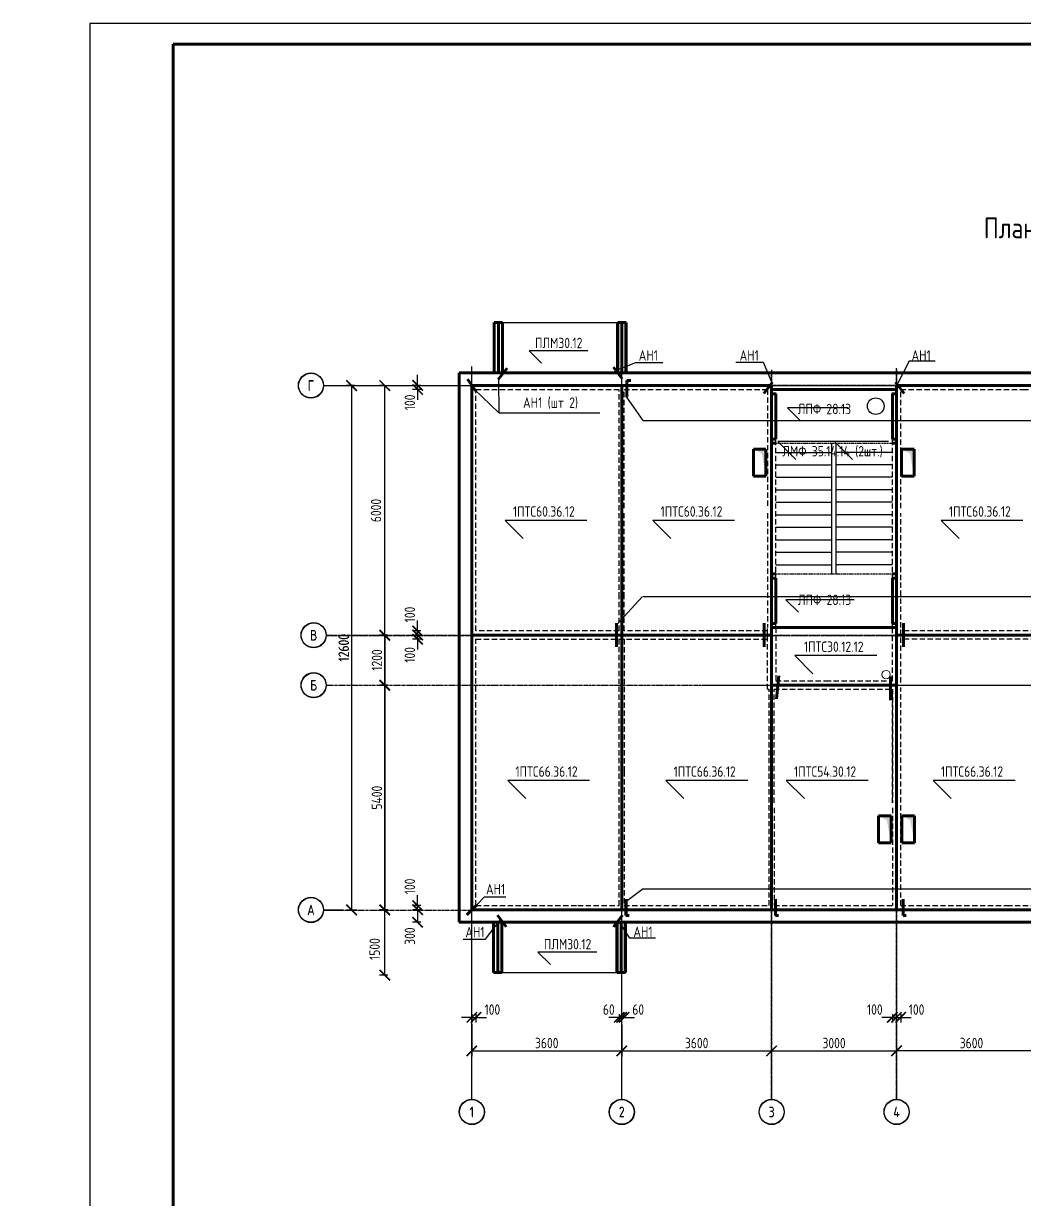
# Model space of a CAD drawing. Header units: millimetres. Extents: x 83035 to 329678, y -103769 to 22061.
# Drawn here: x 160365 to 184403, y -75514 to -47258 of the extents above; entities that cross this region are included whole.
import ezdxf

# ---------------------------------------------------------------- set-up
doc = ezdxf.new("R2010")
doc.units = ezdxf.units.MM
doc.header["$LTSCALE"] = 10
doc.linetypes.add('CENTER', pattern=[50.8, 31.75, -6.35, 6.35, -6.35])
doc.linetypes.add('DASHED', pattern=[19.05, 12.7, -6.35])
for name, color, linetype, lineweight in [('Анкер', 250, 'Continuous', 60), ('Осевой', 4, 'CENTER', 30), ('Основной', 5, 'Continuous', 60), ('Плиты перекрытия', 2, 'Continuous', 60), ('Размерный', 3, 'Continuous', 30), ('Разрез', 5, 'Continuous', 40), ('Символьный', 3, 'Continuous', 30), ('Текст', 244, 'Continuous', 30)]:
    doc.layers.add(name, color=color, linetype=linetype, lineweight=lineweight)
doc.styles.add('1.10', font='', dxfattribs={"height": 25})
doc.styles.add('2.5', font='', dxfattribs={"height": 250})
doc.styles.get('1.10').set_extended_font_data('GOST type A')
doc.styles.get('2.5').set_extended_font_data('GOST type A')
doc.dimstyles.new('Размеры', dxfattribs={"dimtxt": 250, "dimasz": 250, "dimexe": 125, "dimexo": 62.5, "dimgap": 62.5, "dimtad": 1, "dimtxsty": '2.5', "dimblk": 'ARCHTICK', "dimcen": 250, "dimadec": 0, "dimazin": 0, "dimtfac": 1, "dimtmove": 1, "dimatfit": 3, "dimfxl": 1.25, "dimarcsym": 0})

# ---------------------------------------------------------------- blocks, each defined once
blk = doc.blocks.new('_ArchTick')
at = {"color": 0, "linetype": 'ByBlock', "const_width": 0.15}
blk.add_lwpolyline([(-0.5, -0.5), (0.5, 0.5)], dxfattribs=at)
blk = doc.blocks.new('*D244')
at = {"layer": 'Размерный', "color": 0, "lineweight": -2}
for p, q in [((171130, -71305), (171130, -72068)), ((174730, -71315), (174730, -72068)), ((171130, -71943), (174730, -71943))]:
    blk.add_line(p, q, dxfattribs=at)
at = {"layer": 'Размерный', "color": 0, "lineweight": -2, "xscale": 250, "yscale": 250, "zscale": 250, "rotation": 180}
blk.add_blockref('_ArchTick', (171130, -71943), dxfattribs=at)
at = {"layer": 'Размерный', "color": 0, "lineweight": -2, "xscale": 250, "yscale": 250, "zscale": 250}
blk.add_blockref('_ArchTick', (174730, -71943), dxfattribs=at)
at = {"layer": 'Размерный', "color": 0, "insert": (172930, -71755), "char_height": 250, "attachment_point": 5, "style": '2.5'}
blk.add_mtext('3600', dxfattribs=at)
blk = doc.blocks.new('*D245')
at = {"layer": 'Размерный', "color": 0, "lineweight": -2}
for p, q in [((174730, -71880), (174730, -71818)), ((174730, -71943), (178330, -71943)), ((178330, -71880), (178330, -71818))]:
    blk.add_line(p, q, dxfattribs=at)
at = {"layer": 'Размерный', "color": 0, "lineweight": -2, "xscale": 250, "yscale": 250, "zscale": 250, "rotation": 180}
blk.add_blockref('_ArchTick', (174730, -71943), dxfattribs=at)
at = {"layer": 'Размерный', "color": 0, "lineweight": -2, "xscale": 250, "yscale": 250, "zscale": 250}
blk.add_blockref('_ArchTick', (178330, -71943), dxfattribs=at)
at = {"layer": 'Размерный', "color": 0, "insert": (176530, -71755), "char_height": 250, "attachment_point": 5, "style": '2.5'}
blk.add_mtext('3600', dxfattribs=at)
blk = doc.blocks.new('*D246')
at = {"layer": 'Размерный', "color": 0, "lineweight": -2}
for p, q in [((178330, -71880), (178330, -71818)), ((178330, -71943), (181330, -71943)), ((181330, -71880), (181330, -71818))]:
    blk.add_line(p, q, dxfattribs=at)
at = {"layer": 'Размерный', "color": 0, "lineweight": -2, "xscale": 250, "yscale": 250, "zscale": 250, "rotation": 180}
blk.add_blockref('_ArchTick', (178330, -71943), dxfattribs=at)
at = {"layer": 'Размерный', "color": 0, "lineweight": -2, "xscale": 250, "yscale": 250, "zscale": 250}
blk.add_blockref('_ArchTick', (181330, -71943), dxfattribs=at)
at = {"layer": 'Размерный', "color": 0, "insert": (179830, -71755), "char_height": 250, "attachment_point": 5, "style": '2.5'}
blk.add_mtext('3000', dxfattribs=at)
blk = doc.blocks.new('*D247')
at = {"layer": 'Размерный', "color": 0, "lineweight": -2}
for p, q in [((181330, -71880), (181330, -71818)), ((184930, -71943), (181330, -71943)), ((184930, -71880), (184930, -71818))]:
    blk.add_line(p, q, dxfattribs=at)
at = {"layer": 'Размерный', "color": 0, "lineweight": -2, "xscale": 250, "yscale": 250, "zscale": 250, "rotation": 180}
blk.add_blockref('_ArchTick', (181330, -71943), dxfattribs=at)
at = {"layer": 'Размерный', "color": 0, "lineweight": -2, "xscale": 250, "yscale": 250, "zscale": 250}
blk.add_blockref('_ArchTick', (184930, -71943), dxfattribs=at)
at = {"layer": 'Размерный', "color": 0, "insert": (183130, -71755), "char_height": 250, "attachment_point": 5, "style": '2.5'}
blk.add_mtext('3600', dxfattribs=at)
blk = doc.blocks.new('*D250')
at = {"layer": 'Размерный', "color": 0, "linetype": 'ByBlock', "lineweight": -2}
for p, q in [((168316, -55952), (168116, -55952)), ((168241, -55952), (168241, -68552)), ((168166, -68552), (168366, -68552))]:
    blk.add_line(p, q, dxfattribs=at)
at = {"layer": 'Размерный', "color": 0, "lineweight": -2, "xscale": 250, "yscale": 250, "zscale": 250}
for p, rotation in [((168241, -55952), 90), ((168241, -68552), 270)]:
    blk.add_blockref('_ArchTick', p, dxfattribs=dict(at, rotation=rotation))
at = {"layer": 'Размерный', "color": 0, "insert": (168053, -62252), "char_height": 250, "attachment_point": 5, "rotation": 90, "style": '2.5'}
blk.add_mtext('12600', dxfattribs=at)
blk = doc.blocks.new('*D254')
at = {"layer": 'Размерный', "color": 0, "linetype": 'ByBlock', "lineweight": -2, "ltscale": 500}
for p, q in [((174730, -71137), (174480, -71137)), ((174730, -71137), (174730, -71012)), ((174730, -71137), (174790, -71137)), ((174790, -71137), (174790, -71012)), ((174790, -71137), (175040, -71137))]:
    blk.add_line(p, q, dxfattribs=at)
at = {"layer": 'Размерный', "color": 0, "lineweight": -2, "ltscale": 500, "xscale": 250, "yscale": 250, "zscale": 250}
blk.add_blockref('_ArchTick', (174730, -71137), dxfattribs=at)
at = {"layer": 'Размерный', "color": 0, "lineweight": -2, "ltscale": 500, "xscale": 250, "yscale": 250, "zscale": 250, "rotation": 180}
blk.add_blockref('_ArchTick', (174790, -71137), dxfattribs=at)
at = {"layer": 'Размерный', "color": 0, "ltscale": 500, "insert": (175126, -70950), "char_height": 250, "attachment_point": 5, "style": '2.5'}
blk.add_mtext('60', dxfattribs=at)
blk = doc.blocks.new('*D610')
at = {"layer": 'Размерный', "color": 0, "linetype": 'ByBlock', "lineweight": -2}
for p, q in [((168320, -55961), (168120, -55961)), ((168245, -55961), (168245, -68561)), ((168320, -68561), (168120, -68561))]:
    blk.add_line(p, q, dxfattribs=at)
at = {"layer": 'Размерный', "color": 0, "lineweight": -2, "xscale": 250, "yscale": 250, "zscale": 250}
for p, rotation in [((168245, -55961), 90), ((168245, -68561), 270)]:
    blk.add_blockref('_ArchTick', p, dxfattribs=dict(at, rotation=rotation))
at = {"layer": 'Размерный', "color": 0, "insert": (168057, -62261), "char_height": 250, "attachment_point": 5, "rotation": 90, "style": '2.5'}
blk.add_mtext('12600', dxfattribs=at)
blk = doc.blocks.new('*D612')
at = {"layer": 'Размерный', "color": 0, "linetype": 'ByBlock', "lineweight": -2}
for p, q in [((169114, -63159), (168914, -63159)), ((169039, -63159), (169039, -68559)), ((169114, -68559), (168914, -68559))]:
    blk.add_line(p, q, dxfattribs=at)
at = {"layer": 'Размерный', "color": 0, "lineweight": -2, "xscale": 250, "yscale": 250, "zscale": 250}
for p, rotation in [((169039, -63159), 90), ((169039, -68559), 270)]:
    blk.add_blockref('_ArchTick', p, dxfattribs=dict(at, rotation=rotation))
at = {"layer": 'Размерный', "color": 0, "insert": (168851, -65859), "char_height": 250, "attachment_point": 5, "rotation": 90, "style": '2.5'}
blk.add_mtext('5400', dxfattribs=at)
blk = doc.blocks.new('64')
at = {"layer": 'Размерный', "color": 0, "ltscale": 0.5}
blk.add_circle((-187285, -31689), 300, dxfattribs=at)
at = {"layer": 'Символьный', "color": 0, "ltscale": 0.5}
blk.add_line((-187285, -31389), (-187285, -30925), dxfattribs=at)
blk = doc.blocks.new('*D629')
at = {"layer": 'Размерный', "color": 0, "linetype": 'ByBlock', "lineweight": -2}
for p, q in [((169115, -61952), (168915, -61952)), ((169040, -61952), (169040, -63152)), ((169115, -63152), (168915, -63152))]:
    blk.add_line(p, q, dxfattribs=at)
at = {"layer": 'Размерный', "color": 0, "lineweight": -2, "xscale": 250, "yscale": 250, "zscale": 250}
for p, rotation in [((169040, -61952), 90), ((169040, -63152), 270)]:
    blk.add_blockref('_ArchTick', p, dxfattribs=dict(at, rotation=rotation))
at = {"layer": 'Размерный', "color": 0, "insert": (168852, -62552), "char_height": 250, "attachment_point": 5, "rotation": 90, "style": '2.5'}
blk.add_mtext('1200', dxfattribs=at)
blk = doc.blocks.new('*D630')
at = {"layer": 'Размерный', "color": 0, "linetype": 'ByBlock', "lineweight": -2}
for p, q in [((169905, -68552), (169705, -68552)), ((169830, -68552), (169830, -68852)), ((169905, -68852), (169705, -68852))]:
    blk.add_line(p, q, dxfattribs=at)
at = {"layer": 'Размерный', "color": 0, "lineweight": -2, "xscale": 250, "yscale": 250, "zscale": 250}
for p, rotation in [((169830, -68552), 90), ((169830, -68852), 270)]:
    blk.add_blockref('_ArchTick', p, dxfattribs=dict(at, rotation=rotation))
at = {"layer": 'Размерный', "color": 0, "insert": (169642, -69185), "char_height": 250, "attachment_point": 5, "rotation": 90, "style": '2.5'}
blk.add_mtext('300', dxfattribs=at)
blk = doc.blocks.new('*D626')
at = {"layer": 'Размерный', "color": 0, "linetype": 'ByBlock', "lineweight": -2}
for p, q in [((169830, -68452), (169830, -68202)), ((169905, -68452), (169705, -68452)), ((169905, -68552), (169705, -68552)), ((169830, -68552), (169830, -68452)), ((169830, -68552), (169830, -68802))]:
    blk.add_line(p, q, dxfattribs=at)
at = {"layer": 'Размерный', "color": 0, "lineweight": -2, "xscale": 250, "yscale": 250, "zscale": 250}
for p, rotation in [((169830, -68452), 270), ((169830, -68552), 90)]:
    blk.add_blockref('_ArchTick', p, dxfattribs=dict(at, rotation=rotation))
at = {"layer": 'Размерный', "color": 0, "insert": (169642, -67991), "char_height": 250, "attachment_point": 5, "rotation": 90, "style": '2.5'}
blk.add_mtext('100', dxfattribs=at)
blk = doc.blocks.new('*D631')
at = {"layer": 'Размерный', "color": 0, "linetype": 'ByBlock', "lineweight": -2, "ltscale": 500}
for p, q in [((174670, -71137), (174420, -71137)), ((174670, -71062), (174670, -71262)), ((174670, -71137), (174730, -71137)), ((174730, -71137), (174730, -71012)), ((174730, -71137), (174980, -71137))]:
    blk.add_line(p, q, dxfattribs=at)
at = {"layer": 'Размерный', "color": 0, "lineweight": -2, "ltscale": 500, "xscale": 250, "yscale": 250, "zscale": 250}
blk.add_blockref('_ArchTick', (174670, -71137), dxfattribs=at)
at = {"layer": 'Размерный', "color": 0, "lineweight": -2, "ltscale": 500, "xscale": 250, "yscale": 250, "zscale": 250, "rotation": 180}
blk.add_blockref('_ArchTick', (174730, -71137), dxfattribs=at)
at = {"layer": 'Размерный', "color": 0, "ltscale": 500, "insert": (174420, -70950), "char_height": 250, "attachment_point": 5, "style": '2.5'}
blk.add_mtext('60', dxfattribs=at)
blk = doc.blocks.new('*D632')
at = {"layer": 'Размерный', "color": 0, "linetype": 'ByBlock', "lineweight": -2, "ltscale": 500}
for p, q in [((171130, -71137), (170880, -71137)), ((171130, -71062), (171130, -71262)), ((171130, -71137), (171230, -71137)), ((171230, -71062), (171230, -71262)), ((171230, -71137), (171480, -71137))]:
    blk.add_line(p, q, dxfattribs=at)
at = {"layer": 'Размерный', "color": 0, "lineweight": -2, "ltscale": 500, "xscale": 250, "yscale": 250, "zscale": 250}
blk.add_blockref('_ArchTick', (171130, -71137), dxfattribs=at)
at = {"layer": 'Размерный', "color": 0, "lineweight": -2, "ltscale": 500, "xscale": 250, "yscale": 250, "zscale": 250, "rotation": 180}
blk.add_blockref('_ArchTick', (171230, -71137), dxfattribs=at)
at = {"layer": 'Размерный', "color": 0, "ltscale": 500, "insert": (171624, -70950), "char_height": 250, "attachment_point": 5, "style": '2.5'}
blk.add_mtext('100', dxfattribs=at)
blk = doc.blocks.new('*D627')
at = {"layer": 'Размерный', "color": 0, "linetype": 'ByBlock', "lineweight": -2, "ltscale": 500}
for p, q in [((181230, -71137), (180980, -71137)), ((181230, -71062), (181230, -71262)), ((181230, -71137), (181330, -71137)), ((181330, -71062), (181330, -71262)), ((181330, -71137), (181580, -71137))]:
    blk.add_line(p, q, dxfattribs=at)
at = {"layer": 'Размерный', "color": 0, "lineweight": -2, "ltscale": 500, "xscale": 250, "yscale": 250, "zscale": 250}
blk.add_blockref('_ArchTick', (181230, -71137), dxfattribs=at)
at = {"layer": 'Размерный', "color": 0, "lineweight": -2, "ltscale": 500, "xscale": 250, "yscale": 250, "zscale": 250, "rotation": 180}
blk.add_blockref('_ArchTick', (181330, -71137), dxfattribs=at)
at = {"layer": 'Размерный', "color": 0, "ltscale": 500, "insert": (180808, -70950), "char_height": 250, "attachment_point": 5, "style": '2.5'}
blk.add_mtext('100', dxfattribs=at)
blk = doc.blocks.new('*D628')
at = {"layer": 'Размерный', "color": 0, "linetype": 'ByBlock', "lineweight": -2, "ltscale": 500}
for p, q in [((181330, -71137), (181080, -71137)), ((181330, -71062), (181330, -71262)), ((181330, -71137), (181430, -71137)), ((181430, -71062), (181430, -71262)), ((181430, -71137), (181680, -71137))]:
    blk.add_line(p, q, dxfattribs=at)
at = {"layer": 'Размерный', "color": 0, "lineweight": -2, "ltscale": 500, "xscale": 250, "yscale": 250, "zscale": 250}
blk.add_blockref('_ArchTick', (181330, -71137), dxfattribs=at)
at = {"layer": 'Размерный', "color": 0, "lineweight": -2, "ltscale": 500, "xscale": 250, "yscale": 250, "zscale": 250, "rotation": 180}
blk.add_blockref('_ArchTick', (181430, -71137), dxfattribs=at)
at = {"layer": 'Размерный', "color": 0, "ltscale": 500, "insert": (181811, -70950), "char_height": 250, "attachment_point": 5, "style": '2.5'}
blk.add_mtext('100', dxfattribs=at)
blk = doc.blocks.new('*D637')
at = {"layer": 'Размерный', "color": 0, "linetype": 'ByBlock', "lineweight": -2, "ltscale": 500}
for p, q in [((169830, -61952), (169830, -61702)), ((169905, -61952), (169705, -61952)), ((169905, -62052), (169705, -62052)), ((169830, -62052), (169830, -61952)), ((169830, -62052), (169830, -62302))]:
    blk.add_line(p, q, dxfattribs=at)
at = {"layer": 'Размерный', "color": 0, "lineweight": -2, "ltscale": 500, "xscale": 250, "yscale": 250, "zscale": 250}
for p, rotation in [((169830, -61952), 270), ((169830, -62052), 90)]:
    blk.add_blockref('_ArchTick', p, dxfattribs=dict(at, rotation=rotation))
at = {"layer": 'Размерный', "color": 0, "ltscale": 500, "insert": (169642, -62428), "char_height": 250, "attachment_point": 5, "rotation": 90, "style": '2.5'}
blk.add_mtext('100', dxfattribs=at)
blk = doc.blocks.new('*D638')
at = {"layer": 'Размерный', "color": 0, "linetype": 'ByBlock', "lineweight": -2, "ltscale": 500}
for p, q in [((169905, -61852), (169705, -61852)), ((169830, -61852), (169830, -61602)), ((169830, -61852), (169830, -61952)), ((169905, -61952), (169705, -61952)), ((169830, -61952), (169830, -62202))]:
    blk.add_line(p, q, dxfattribs=at)
at = {"layer": 'Размерный', "color": 0, "lineweight": -2, "ltscale": 500, "xscale": 250, "yscale": 250, "zscale": 250}
for p, rotation in [((169830, -61852), 270), ((169830, -61952), 90)]:
    blk.add_blockref('_ArchTick', p, dxfattribs=dict(at, rotation=rotation))
at = {"layer": 'Размерный', "color": 0, "ltscale": 500, "insert": (169642, -61458), "char_height": 250, "attachment_point": 5, "rotation": 90, "style": '2.5'}
blk.add_mtext('100', dxfattribs=at)
blk = doc.blocks.new('*D639')
at = {"layer": 'Размерный', "color": 0, "linetype": 'ByBlock', "lineweight": -2, "ltscale": 500}
for p, q in [((169830, -55952), (169830, -55702)), ((169905, -55952), (169705, -55952)), ((169905, -56052), (169705, -56052)), ((169830, -56052), (169830, -55952)), ((169830, -56052), (169830, -56302))]:
    blk.add_line(p, q, dxfattribs=at)
at = {"layer": 'Размерный', "color": 0, "lineweight": -2, "ltscale": 500, "xscale": 250, "yscale": 250, "zscale": 250}
for p, rotation in [((169830, -55952), 270), ((169830, -56052), 90)]:
    blk.add_blockref('_ArchTick', p, dxfattribs=dict(at, rotation=rotation))
at = {"layer": 'Размерный', "color": 0, "ltscale": 500, "insert": (169642, -56361), "char_height": 250, "attachment_point": 5, "rotation": 90, "style": '2.5'}
blk.add_mtext('100', dxfattribs=at)
blk = doc.blocks.new('173')
at = {"layer": 'Символьный', "color": 0}
for p, q in [((-191572, -57106), (-192983, -57106)), ((-192983, -57106), (-192685, -57404))]:
    blk.add_line(p, q, dxfattribs=at)
at = {"layer": 'Текст', "color": 0, "ltscale": 0.5, "insert": (-192272, -56917), "char_height": 250, "width": 1000, "attachment_point": 5, "style": '2.5'}
blk.add_mtext('ПЛМ30.12', dxfattribs=at)
blk = doc.blocks.new('175')
at = {"layer": 'Анкер', "color": 0}
blk.add_line((-193393, -57913), (-193183, -57638), dxfattribs=at)
at = {"layer": 'Осевой', "color": 0, "ltscale": 0.2}
for p, q in [((-190429, -75207), (-190429, -56541)), ((-190424, -74915), (-190424, -56592))]:
    blk.add_line(p, q, dxfattribs=at)
at = {"layer": 'Основной', "color": 0}
for p, q in [((-193490, -56540), (-193290, -56540)), ((-193490, -57754), (-193490, -56540)), ((-193390, -57754), (-193390, -56540)), ((-193290, -57754), (-193290, -56540)), ((-190529, -57752), (-190529, -56540)), ((-190525, -57740), (-190525, -56540)), ((-190525, -56540), (-190325, -56540)), ((-190426, -56540), (-190426, -57740)), ((-190329, -56541), (-190329, -57752)), ((-190325, -56540), (-190325, -57740))]:
    blk.add_line(p, q, dxfattribs=at)
at = {"layer": 'Основной', "color": 0, "lineweight": 30}
blk.add_line((-193480, -56540), (-190525, -56540), dxfattribs=at)
at = {"layer": 'Разрез', "color": 0}
blk.add_blockref('173', (331, -117), dxfattribs=at)
blk = doc.blocks.new('186')
at = {"layer": 'Символьный', "color": 0}
for p, q in [((-184510, -67548), (-186476, -67548)), ((-186476, -67548), (-186042, -67981))]:
    blk.add_line(p, q, dxfattribs=at)
at = {"layer": 'Текст', "color": 0, "ltscale": 0.5, "insert": (-185544, -67333), "char_height": 250, "width": 1000, "attachment_point": 5, "style": '2.5'}
blk.add_mtext('1ПТС54.30.12', dxfattribs=at)
blk = doc.blocks.new('221')
at = {"layer": 'Основной'}
h = blk.add_hatch(color=0, dxfattribs=at)
h.set_gradient(color1=(0, 1, 5), color2=(0, 0, 0), one_color=1)
h.paths.add_polyline_path([(-183979, -67287), (-184279, -67287), (-184079, -67387), (-183979, -67937), (-183979, -67802), (-183979, -67802), (-183979, -67422), (-183979, -67422)])
at = {"layer": 'Основной', "color": 0}
for p, q in [((-184279, -67937), (-184279, -67287)), ((-184279, -67287), (-183979, -67287)), ((-184279, -67937), (-183979, -67937))]:
    blk.add_line(p, q, dxfattribs=at)
blk = doc.blocks.new('222')
at = {"layer": 'Основной', "color": 0}
blk.add_line((-183960, -68394), (-183960, -69044), dxfattribs=at)
at = {"layer": 'Размерный', "color": 0}
blk.add_blockref('221', (18, -1110), dxfattribs=at)

msp = doc.modelspace()

# ---------------------------------------------------------------- linework, layer by layer
at = {"color": 0, "linetype": 'Continuous', "lineweight": 25, "ltscale": 100}
for p, q in [((242217.907, -47257.955), (161957.025, -47257.955)), ((161957.025, -47257.955), (161957.025, -103769.096))]:
    msp.add_line(p, q, dxfattribs=at)
at = {"color": 0, "linetype": 'Continuous', "lineweight": 60, "ltscale": 100}
for p, q in [((241717.907, -47757.955), (163957.025, -47757.955)), ((163957.025, -47757.955), (163957.025, -103269.096))]:
    msp.add_line(p, q, dxfattribs=at)
at = {"layer": 'Анкер', "color": 0}
for p, q in [((174740.115, -55791.473), (174530.179, -55517.314)), ((171025.719, -55803.76), (171234.055, -56100.245)), ((178144.962, -56150.115), (178354.898, -55875.956)), ((181514.812, -56150.115), (181304.876, -55875.956)), ((171129.887, -68552.003), (171009.887, -68672.003)), ((171129.887, -68552.003), (171249.887, -68432.003)), ((171749.538, -68684.291), (171959.473, -68958.449)), ((174746.011, -68684.979), (174536.075, -68959.137))]:
    msp.add_line(p, q, dxfattribs=at)
at = {"layer": 'Осевой', "color": 0, "ltscale": 0.2}
for p, q in [((171129.887, -73106.116), (171129.887, -55532.753)), ((171133.699, -73114.944), (171133.699, -55501.487)), ((174733.867, -73114.984), (174733.867, -55554.961)), ((178329.887, -73106.115), (178329.887, -55652.003)), ((178333.699, -72814.943), (178333.699, -55573.265)), ((181329.887, -73106.156), (181329.887, -55537.709)), ((181333.699, -73114.984), (181333.699, -55554.961)), ((167566.317, -55952.003), (188858.44, -55952.003)), ((167719.799, -55958.545), (206657.99, -55958.545)), ((169675.574, -55958.562), (204846.484, -55958.562)), ((213383.204, -55957.874), (178212.294, -55957.874)), ((167629.887, -61952.003), (189082.715, -61952.003)), ((167633.699, -61960.83), (206767.89, -61960.83)), ((167629.887, -63152.003), (189082.715, -63152.003)), ((176680.114, -63152.691), (195081.718, -63152.691)), ((167570.128, -68560.83), (206392.181, -68560.83)), ((212709.538, -68561.519), (176666.597, -68561.519))]:
    msp.add_line(p, q, dxfattribs=at)
at = {"layer": 'Основной', "color": 0}
for p, q in [((170829.887, -55652.003), (173509.887, -55652.003)), ((170829.887, -68852.003), (170829.887, -55652.003)), ((173509.887, -55652.003), (177079.887, -55652.003)), ((177079.887, -55652.003), (180439.887, -55652.003)), ((180439.887, -55652.003), (184299.887, -55652.003)), ((184299.887, -55652.003), (187469.887, -55652.003)), ((170829.887, -68852.003), (173599.887, -68852.003)), ((171652.467, -68843.027), (171652.467, -70056.737)), ((171752.467, -68843.027), (171752.467, -70056.737)), ((171852.467, -68843.027), (171852.467, -70056.737)), ((173599.887, -68852.003), (177069.887, -68852.003)), ((174613.795, -68844.429), (174613.795, -70056.586)), ((174617.941, -68856.625), (174617.941, -70056.625)), ((174716.353, -70056.625), (174716.353, -68856.625)), ((174813.795, -70055.437), (174813.795, -68844.429)), ((174817.941, -70056.625), (174817.941, -68856.625)), ((177069.887, -68852.003), (180639.887, -68852.003)), ((180639.887, -68852.003), (183909.887, -68852.003)), ((183909.887, -68852.003), (187479.887, -68852.003)), ((171652.522, -70056.625), (171852.522, -70056.625)), ((174617.941, -70056.625), (174817.941, -70056.625))]:
    msp.add_line(p, q, dxfattribs=at)
at = {"layer": 'Основной', "color": 0, "linetype": 'DASHED', "lineweight": 30}
for p, q in [((171229.887, -56052.003), (173584.887, -56052.003)), ((171229.887, -61852.003), (171229.887, -56052.003)), ((173584.887, -56052.003), (174669.887, -56052.003)), ((174669.887, -61052.003), (174669.887, -56052.003)), ((174789.887, -56052.003), (177154.887, -56052.003)), ((174789.887, -58902.003), (174789.887, -56052.003)), ((177154.887, -56052.003), (178229.887, -56052.003)), ((178229.887, -56052.003), (178229.887, -58902.003)), ((178429.887, -56052.003), (180514.887, -56052.003)), ((178429.887, -61772.003), (178429.887, -56052.003)), ((180514.887, -56052.003), (181229.887, -56052.003)), ((181229.887, -61772.003), (181229.887, -56052.003)), ((181429.887, -56052.003), (184374.887, -56052.003)), ((181429.887, -58902.003), (181429.887, -56052.003)), ((184374.887, -56052.003), (184869.887, -56052.003)), ((174789.887, -61052.003), (174789.887, -59022.003)), ((178229.887, -59022.003), (178229.887, -61772.003)), ((181429.887, -61772.003), (181429.887, -59022.003)), ((174669.887, -61852.003), (174669.887, -61052.003)), ((174789.887, -61852.003), (174789.887, -61052.003)), ((174669.887, -61852.003), (171229.887, -61852.003)), ((178231.077, -61852.003), (174789.887, -61852.003)), ((178229.887, -63250.894), (178229.887, -61772.003)), ((178429.887, -61772.003), (178429.887, -63052.003)), ((181229.887, -63052.003), (181229.887, -61772.003)), ((181429.887, -63092.003), (181429.887, -61772.003)), ((184871.108, -61851.586), (181429.887, -61851.586)), ((171229.887, -62052.003), (178223.728, -62052.003)), ((171229.887, -68452.003), (171229.887, -62052.003)), ((174669.887, -65222.738), (174669.887, -62044.107)), ((174790.162, -62051.627), (174789.887, -65222.738)), ((184871.108, -62051.586), (181429.887, -62051.586)), ((178235.454, -63252.003), (178269.887, -63252.003)), ((178269.887, -65222.738), (178269.887, -63252.003)), ((178389.887, -63252.003), (181229.887, -63252.003)), ((178389.887, -65222.738), (178389.887, -63252.003)), ((178429.887, -63052.003), (179629.887, -63052.003)), ((179629.887, -63052.003), (181229.887, -63052.003)), ((181229.887, -65982.003), (181229.887, -63252.003)), ((181229.887, -63252.003), (181229.887, -65982.003)), ((181429.887, -68452.003), (181429.887, -63212.003)), ((174669.887, -68452.003), (174669.887, -65222.738)), ((174789.887, -65222.738), (174789.887, -68452.003)), ((178269.887, -68452.003), (178269.887, -65222.738)), ((178389.887, -65982.003), (178389.887, -65222.738)), ((178389.887, -66102.003), (178389.887, -68452.003)), ((181229.887, -66102.003), (181229.887, -68452.003)), ((171229.887, -68452.003), (173674.887, -68452.003)), ((173674.887, -68452.003), (174669.887, -68452.003)), ((174789.887, -68452.003), (177144.887, -68452.003)), ((177144.887, -68452.003), (178269.887, -68452.003)), ((178389.887, -68452.003), (180714.887, -68452.003)), ((180714.887, -68452.003), (181229.887, -68452.003)), ((181429.887, -68452.003), (183984.887, -68452.003)), ((183984.887, -68452.003), (184869.887, -68452.003))]:
    msp.add_line(p, q, dxfattribs=at)
at = {"layer": 'Основной', "color": 0, "linetype": 'DASHED', "lineweight": 30, "ltscale": 0.2}
for p, q in [((178429.887, -57342.003), (179154.887, -57342.003)), ((179154.887, -57342.003), (181229.887, -57342.003)), ((178429.887, -60482.003), (180604.887, -60482.003)), ((180604.887, -60482.003), (181229.887, -60482.003))]:
    msp.add_line(p, q, dxfattribs=at)
at = {"layer": 'Основной', "color": 0, "lineweight": 30}
for p, q in [((179779.887, -60482.003), (179779.887, -57342.003)), ((179879.887, -60482.003), (179879.887, -57342.003)), ((178429.887, -57562.003), (179779.887, -57562.003)), ((181229.887, -57562.003), (179879.887, -57562.003)), ((178429.887, -57862.003), (179779.887, -57862.003)), ((181229.887, -57862.003), (179879.887, -57862.003)), ((178429.887, -58162.003), (179779.887, -58162.003)), ((181229.887, -58162.003), (179879.887, -58162.003)), ((178429.887, -58462.003), (179779.887, -58462.003)), ((181229.887, -58462.003), (179879.887, -58462.003)), ((178429.887, -58762.003), (179779.887, -58762.003)), ((180329.887, -58762.003), (179879.887, -58762.003)), ((181229.887, -58762.003), (180329.887, -58762.003)), ((178429.887, -59062.003), (179779.887, -59062.003)), ((181229.887, -59062.003), (179879.887, -59062.003)), ((178429.887, -59362.003), (179779.887, -59362.003)), ((181229.887, -59362.003), (179879.887, -59362.003)), ((178429.887, -59662.003), (179779.887, -59662.003)), ((181229.887, -59662.003), (179879.887, -59662.003)), ((178429.887, -59962.003), (179779.887, -59962.003)), ((181229.887, -59962.003), (179879.887, -59962.003)), ((178429.887, -60262.003), (179779.887, -60262.003)), ((181229.887, -60262.003), (179879.887, -60262.003)), ((171662.217, -70056.625), (174617.941, -70056.625))]:
    msp.add_line(p, q, dxfattribs=at)
at = {"layer": 'Основной', "color": 0, "linetype": 'Continuous', "lineweight": 30, "ltscale": 0.2}
msp.add_circle((180829.887, -56452.003), 200, dxfattribs=at)
at = {"layer": 'Основной', "color": 0, "lineweight": 20}
msp.add_circle((181079.887, -62902.003), 100, dxfattribs=at)
at = {"layer": 'Плиты перекрытия', "color": 0, "ltscale": 500}
for p, q in [((174851.385, -55836.967), (174851.385, -56234.474)), ((174851.385, -55836.967), (174953.498, -55836.967)), ((174602.299, -61668.037), (174602.299, -62235.272)), ((178150.308, -61668.037), (178150.308, -62235.272)), ((181494.044, -61668.037), (181494.044, -62235.272)), ((178504.606, -62934.567), (178449.845, -63488.124)), ((181187.038, -62947.221), (181187.038, -63514.457)), ((174830.927, -68360.209), (174830.927, -68688.462)), ((174833.87, -68298.694), (174833.87, -68688.462)), ((178423.887, -68360.209), (178423.887, -68688.462)), ((178425.004, -68298.694), (178425.004, -68688.462)), ((181489.674, -68360.209), (181489.674, -68688.462)), ((181491.289, -68298.694), (181491.289, -68688.462)), ((174830.927, -68688.462), (174906.264, -68688.462)), ((178423.887, -68688.462), (178499.224, -68688.462)), ((181489.674, -68688.462), (181565.011, -68688.462))]:
    msp.add_line(p, q, dxfattribs=at)
at = {"layer": 'Плиты перекрытия', "color": 0, "ltscale": 250}
for p, q in [((174729.887, -55952.003), (171129.887, -55952.003)), ((171129.887, -55952.003), (171129.887, -61952.003)), ((174729.887, -61952.003), (174729.887, -55952.003)), ((174729.887, -55952.003), (178329.887, -55952.003)), ((178329.887, -55952.003), (178329.887, -63152.003)), ((181329.887, -56052.003), (178329.887, -56052.003)), ((178329.887, -56152.003), (178429.887, -56152.003)), ((178429.887, -57242.146), (178429.887, -56152.003)), ((181329.887, -56152.003), (181229.887, -56152.003)), ((181229.887, -56152.003), (181229.887, -57242.003)), ((181329.887, -55952.003), (181329.887, -63152.003)), ((184929.887, -55952.003), (181329.887, -55952.003)), ((178429.887, -57342.003), (178329.887, -57342.003)), ((178335.233, -57242.146), (178429.887, -57242.146)), ((181329.887, -57242.003), (181229.887, -57242.003)), ((181329.887, -57342.003), (181229.887, -57342.003)), ((178429.887, -60482.003), (178329.887, -60482.003)), ((178329.887, -60582.003), (178429.887, -60582.003)), ((178429.887, -61672.003), (178429.887, -60582.003)), ((181229.887, -60482.003), (181329.887, -60482.003)), ((181329.887, -60582.003), (181229.887, -60582.003)), ((181229.887, -61672.003), (181229.887, -60582.003)), ((178329.887, -61672.003), (178429.887, -61672.003)), ((178329.887, -61772.003), (181329.887, -61772.003)), ((181329.887, -61672.003), (181229.887, -61672.003)), ((171129.887, -61952.003), (178330.507, -61952.003)), ((171129.887, -61952.003), (171129.887, -68552.003)), ((174729.887, -68552.003), (174729.887, -61952.003)), ((181329.887, -61957.402), (191548.304, -61957.402)), ((178329.887, -63152.003), (178329.887, -68552.003)), ((178329.887, -63152.003), (181329.887, -63152.003)), ((181329.887, -63152.003), (181329.887, -68552.003)), ((171129.887, -68552.003), (174729.887, -68552.003)), ((178329.887, -68552.003), (174729.887, -68552.003)), ((181329.887, -68552.003), (178329.887, -68552.003)), ((184929.887, -68552.003), (181329.887, -68552.003))]:
    msp.add_line(p, q, dxfattribs=at)
at = {"layer": 'Размерный', "color": 0, "ltscale": 500}
for p, q in [((181635.47, -55373.647), (181364.08, -55896.631)), ((182255.789, -55373.647), (181635.47, -55373.647)), ((175059.713, -55412.301), (174594.474, -55596.314)), ((175718.804, -55412.301), (175059.713, -55412.301)), ((177475.084, -55393.089), (178124.481, -55393.089)), ((178124.481, -55393.089), (178328.024, -55867.649)), ((171791.012, -56622.438), (171781.319, -55818.592)), ((169041.355, -55957.513), (168916.355, -55957.513)), ((169041.355, -61960.83), (169041.355, -55957.513)), ((171781.319, -56612.753), (171180.384, -56031.66)), ((175244.759, -56795.737), (174851.385, -56234.474)), ((174204.444, -56622.438), (171791.012, -56622.438)), ((175244.759, -56795.737), (209008.936, -56795.737)), ((175233.5, -61026.915), (174605.554, -61705.242)), ((175244.759, -61026.607), (209008.936, -61026.607)), ((169041.355, -61960.83), (168916.355, -61960.83)), ((175244.759, -68053.179), (174830.927, -68360.209)), ((175244.759, -68053.179), (208829.072, -68053.179)), ((171460.867, -69262.59), (171818.856, -68788.079)), ((174923.865, -69233.389), (174653.546, -68817.28)), ((170920.23, -69262.59), (171460.867, -69262.59)), ((175540.171, -69231.447), (174923.865, -69233.389))]:
    msp.add_line(p, q, dxfattribs=at)
at = {"layer": 'Размерный', "color": 0}
for p, q in [((169114.937, -61952.003), (168914.937, -61952.003)), ((169039.937, -70123.997), (169039.937, -61952.003)), ((169114.937, -63152.003), (168914.937, -63152.003)), ((169039.937, -63152.003), (169039.937, -68552.003)), ((169114.937, -68552.003), (168914.937, -68552.003)), ((169114.937, -70123.997), (168914.937, -70123.997))]:
    msp.add_line(p, q, dxfattribs=at)
at = {"layer": 'Размерный', "color": 0, "ltscale": 0.5}
for centre in [(167266.317, -55952.003), (167270.128, -55960.83), (167329.887, -61952.003), (167333.699, -61960.83), (167329.887, -63152.003), (167333.699, -63160.83), (167266.317, -68552.003), (167270.128, -68560.83), (171129.887, -73406.115), (171133.699, -73414.943), (174729.887, -73406.115), (174733.699, -73414.943), (178329.887, -73406.115), (181329.887, -73406.115), (181333.699, -73414.943)]:
    msp.add_circle(centre, 300, dxfattribs=at)
at = {"layer": 'Символьный', "color": 0}
for p, q in [((180166.027, -56492.477), (178712.027, -56492.477)), ((178712.027, -56492.477), (179010.159, -56790.609)), ((181136.998, -57297.811), (178479.191, -57297.811)), ((178479.191, -57297.811), (178912.271, -57730.891)), ((179840.191, -57297.811), (180273.271, -57730.891)), ((173893.443, -59197.937), (171928.161, -59197.937)), ((171928.161, -59197.937), (172361.241, -59631.017)), ((177439.608, -59197.937), (175474.326, -59197.937)), ((175474.326, -59197.937), (175907.406, -59631.017)), ((184364.461, -59197.937), (182399.18, -59197.937)), ((182399.18, -59197.937), (182832.26, -59631.017)), ((180313.188, -61107.031), (178672.155, -61107.031)), ((178675.268, -61103.938), (178973.4, -61402.07)), ((180855.259, -62446.548), (178889.977, -62446.548)), ((178889.977, -62446.548), (179323.057, -62879.628)), ((173957.206, -65447.34), (171991.924, -65447.34)), ((171991.924, -65447.34), (172425.004, -65880.42)), ((177756.668, -65447.34), (175791.386, -65447.34)), ((175791.386, -65447.34), (176224.466, -65880.42)), ((184175.71, -65447.34), (182210.429, -65447.34)), ((182210.429, -65447.34), (182643.509, -65880.42)), ((171438.432, -68243.458), (171249.887, -68432.003)), ((171438.432, -68243.458), (171948.386, -68243.458))]:
    msp.add_line(p, q, dxfattribs=at)
at = {"layer": 'Символьный', "color": 0, "ltscale": 0.5}
for p, q in [((167566.317, -68552.003), (168029.887, -68552.003)), ((167570.128, -68560.83), (168033.699, -68560.83)), ((171133.699, -73114.943), (171133.699, -72651.373)), ((174733.699, -73114.943), (174733.699, -72651.373)), ((181333.699, -73114.943), (181333.699, -72651.373))]:
    msp.add_line(p, q, dxfattribs=at)

# ---------------------------------------------------------------- block references
at = {"layer": 'Размерный', "color": 0, "ltscale": 500, "xscale": 250, "yscale": 250, "zscale": 250}
for p, rotation in [((169041.355, -55957.513), 90), ((169041.355, -61960.83), 270)]:
    msp.add_blockref('_ArchTick', p, dxfattribs=dict(at, rotation=rotation))
at = {"layer": 'Размерный', "color": 0}
for name, p in [('222', (362153.936, 10910.533)), ('222', (365712.949, 10910.533)), ('222', (365158.741, 2100.431)), ('222', (365720.187, 2100.431)), ('64', (365618.654, -41725.889))]:
    msp.add_blockref(name, p, dxfattribs=at)
at = {"layer": 'Размерный', "color": 0, "xscale": 250, "yscale": 250, "zscale": 250}
for p, rotation in [((169039.937, -61952.003), 90), ((169039.937, -63152.003), 90), ((169039.937, -68552.003), 270), ((169039.937, -70123.997), 270)]:
    msp.add_blockref('_ArchTick', p, dxfattribs=dict(at, rotation=rotation))
at = {"layer": 'Разрез', "color": 0}
for name in ['175', '186']:
    msp.add_blockref(name, (365158.741, 2100.431), dxfattribs=at)
at = {"layer": 'Разрез', "color": 0, "extrusion": (0, 0, -1), "xscale": -1, "zscale": -1}
msp.add_blockref('173', (-365702.507, -12463.611), dxfattribs=at)

# ---------------------------------------------------------------- texts
at = {"layer": 'Анкер', "color": 0, "ltscale": 250, "insert": (183426.972, -51918.995), "char_height": 500, "width": 10634.24842, "attachment_point": 1, "style": '1.10'}
msp.add_mtext('План междуэтажных перекрытий М1:100', dxfattribs=at)
at = {"layer": 'Размерный', "color": 0, "ltscale": 500, "insert": (168830.045, -58959.172), "char_height": 250, "attachment_point": 5, "rotation": 90, "style": '2.5'}
msp.add_mtext('6000', dxfattribs=at)
at = {"layer": 'Размерный', "color": 0, "ltscale": 500, "insert": (168673.487, -69758.167), "char_height": 250, "width": 2773.12954, "attachment_point": 1, "rotation": 90, "style": '1.10'}
msp.add_mtext('1500', dxfattribs=at)
at = {"layer": 'Символьный', "color": 0, "ltscale": 0.5, "char_height": 250, "width": 223.28661, "attachment_point": 5, "style": '2.5'}
for s, insert in [('{\\fGOST type A|b0|i0|c204|p34;Г}', (167266.317, -55952.003)), ('{\\fGOST type A|b0|i0|c204|p34;Г}', (167270.128, -55960.83)), ('В', (167329.887, -61952.003)), ('В', (167333.699, -61960.83)), ('{\\fGOST type A|b0|i0|c204|p34;Б}', (167329.887, -63152.003)), ('{\\fGOST type A|b0|i0|c204|p34;Б}', (167333.699, -63160.83)), ('{\\fGOST type A|b0|i0|c204|p34;А}', (167266.317, -68552.003)), ('{\\fGOST type A|b0|i0|c204|p34;А}', (167270.128, -68560.83)), ('{\\fGOST type A|b0|i0|c204|p34;1}', (171129.887, -73406.115)), ('{\\fGOST type A|b0|i0|c204|p34;1}', (171133.699, -73414.943)), ('{\\fGOST type A|b0|i0|c204|p34;2}', (174729.887, -73406.115)), ('{\\fGOST type A|b0|i0|c204|p34;2}', (174733.699, -73414.943)), ('{\\fGOST type A|b0|i0|c204|p34;3}', (178329.887, -73406.115)), ('{\\fGOST type A|b0|i0|c204|p34;3}', (178333.699, -73414.943)), ('{\\fGOST type A|b0|i0|c204|p34;4}', (181329.887, -73406.115)), ('{\\fGOST type A|b0|i0|c204|p34;4}', (181333.699, -73414.943))]:
    msp.add_mtext(s, dxfattribs=dict(at, insert=insert))
at = {"layer": 'Текст', "color": 0, "ltscale": 0.5, "char_height": 250, "attachment_point": 5, "style": '2.5'}
for s, insert, width in [('{\\fGOST type A|b0|i0|c204|p34;АН1}', (175370.262, -55232.613), 403.76525), ('{\\fGOST type A|b0|i0|c204|p34;АН1}', (177793.387, -55232.613), 403.76525), ('{\\fGOST type A|b0|i0|c204|p34;АН1}', (181922.392, -55232.613), 403.76525), ('АН1 (шт 2)', (173021.959, -56380.316), 3796.13963), ('{\\fGOST type A|b0|i0|c204|p34;ЛПФ 28.13}', (179598.254, -56519.94), 1316.68051), ('{\\fGOST type A|b0|i0|c204|p34;ЛМФ 35.14.14 (2шт.)}', (179793.042, -57547.837), 2550.52664), ('1ПТС60.36.12', (172860.169, -58982.972), 1000), ('1ПТС60.36.12', (176406.334, -58982.972), 1000), ('1ПТС60.36.12', (183331.188, -58982.972), 1000), ('{\\fGOST type A|b0|i0|c204|p34;ЛПФ 28.13}', (179601.688, -61104.759), 1316.68051), ('1ПТС30.12.12', (179821.985, -62231.584), 1000), ('1ПТС66.36.12', (172923.932, -65232.375), 1000), ('1ПТС66.36.12', (176723.395, -65232.375), 1000), ('1ПТС66.36.12', (183142.437, -65232.375), 1000), ('{\\fGOST type A|b0|i0|c204|p34;АН1}', (171701.987, -68058.089), 403.76525), ('{\\fGOST type A|b0|i0|c204|p34;АН1}', (171206.441, -69089.38), 403.76525), ('{\\fGOST type A|b0|i0|c204|p34;АН1}', (175241.886, -69082.209), 403.76525)]:
    msp.add_mtext(s, dxfattribs=dict(at, insert=insert, width=width))

# ---------------------------------------------------------------- dimensions: what is measured, and where the dimension line sits
at = {"layer": 'Размерный', "color": 0}
for base, p1, p2, picture, middle in [((168240.696, -68552.003), (169039.937, -55952.003), (83034.787, -68552.003), '*D250', (168053.196, -62252.003)), ((168244.508, -68560.83), (169043.749, -55960.83), (169043.749, -68560.83), '*D610', (168057.008, -62260.83)), ((169039.937, -63152.003), (170829.887, -61952.003), (170829.887, -63152.003), '*D629', (168852.437, -62552.003)), ((169038.683, -68558.809), (170828.633, -63158.809), (170828.633, -68558.809), '*D612', (168851.183, -65858.809))]:
    dim = msp.add_linear_dim(base=base, p1=p1, p2=p2, angle=90, dimstyle='Размеры', override={"dimfxl": 75, "dimfxlon": 1}, dxfattribs=at)
    dim.commit()
    dim.dimension.update_dxf_attribs({"geometry": picture, "text_midpoint": middle})
at = {"layer": 'Размерный', "color": 0, "ltscale": 500}
for base, p1, p2, picture, middle in [((169829.887, -55952.003), (171229.887, -56052.003), (171229.887, -55952.003), '*D639', (169829.887, -56360.882)), ((169829.887, -61952.003), (171229.887, -61852.003), (171229.887, -61952.003), '*D638', (169829.887, -61457.877)), ((169829.887, -61952.003), (171229.887, -62052.003), (171229.887, -61952.003), '*D637', (169829.887, -62427.949))]:
    dim = msp.add_linear_dim(base=base, p1=p1, p2=p2, angle=90, dimstyle='Размеры', override={"dimfxl": 75, "dimfxlon": 1}, dxfattribs=at)
    dim.commit()
    dim.dimension.update_dxf_attribs({"geometry": picture, "text_midpoint": middle, "dimtype": 160})
at = {"layer": 'Размерный', "color": 0}
for base, p2, picture, middle in [((169829.887, -68452.003), (170829.887, -68452.003), '*D626', (169829.887, -67990.972)), ((169829.887, -68852.003), (170829.887, -68852.003), '*D630', (169829.887, -69185.12))]:
    dim = msp.add_linear_dim(base=base, p1=(170829.887, -68552.003), p2=p2, angle=90, dimstyle='Размеры', override={"dimfxl": 75, "dimfxlon": 1}, dxfattribs=at)
    dim.commit()
    dim.dimension.update_dxf_attribs({"geometry": picture, "text_midpoint": middle, "dimtype": 160})
at = {"layer": 'Размерный', "color": 0, "ltscale": 500}
for base, p1, p2, picture, middle in [((171229.887, -71137.234), (171129.887, -68552.003), (171229.887, -68552.003), '*D632', (171624.095, -71137.234)), ((174729.887, -71137.234), (174669.887, -68452.003), (174729.887, -71137.234), '*D631', (174419.887, -71137.234)), ((181329.887, -71137.234), (181229.887, -70052.003), (181329.887, -70052.003), '*D627', (180807.726, -71137.234)), ((181429.887, -71137.234), (181329.887, -70052.003), (181429.887, -70052.003), '*D628', (181811.298, -71137.234)), ((174789.887, -71137.234), (174729.887, -71137.234), (174789.887, -71137.234), '*D254', (175126.141, -71137.234))]:
    dim = msp.add_linear_dim(base=base, p1=p1, p2=p2, dimstyle='Размеры', override={"dimfxl": 75, "dimfxlon": 1}, dxfattribs=at)
    dim.commit()
    dim.dimension.update_dxf_attribs({"geometry": picture, "text_midpoint": middle, "dimtype": 160})
at = {"layer": 'Размерный', "color": 0}
for base, p1, p2, picture, middle in [((174729.887, -71942.545), (171129.887, -71242.545), (174729.887, -71252.003), '*D244', (172929.887, -71755.045)), ((178329.887, -71942.545), (174729.887, -71942.545), (178329.887, -71942.545), '*D245', (176529.887, -71755.045)), ((181329.887, -71942.545), (178329.887, -71942.545), (181329.887, -71942.545), '*D246', (179829.887, -71755.045)), ((181329.887, -71942.545), (184929.887, -71942.545), (181329.887, -71942.545), '*D247', (183129.887, -71755.045))]:
    dim = msp.add_linear_dim(base=base, p1=p1, p2=p2, dimstyle='Размеры', dxfattribs=at)
    dim.commit()
    dim.dimension.update_dxf_attribs({"geometry": picture, "text_midpoint": middle})

doc.saveas('drawing.dxf')
